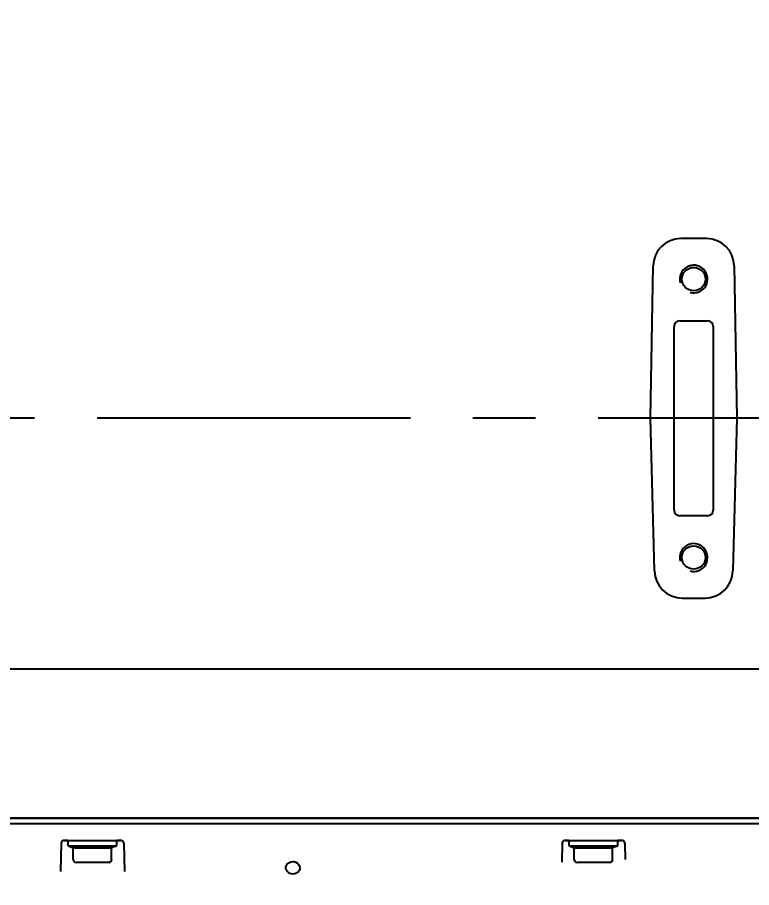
# Model space of a CAD drawing. Header units: millimetres. Extents: x 5828 to 6704, y 123 to 421.
# Drawn here: x 6599.06 to 6603.45, y 222.6 to 227.81 of the extents above; entities that cross this region are included whole.
import ezdxf

# ---------------------------------------------------------------- set-up
doc = ezdxf.new("R2010")
doc.units = ezdxf.units.MM
doc.linetypes.add('BANKLINE1', pattern=[5.5, 4, -1.5])
doc.linetypes.add('CENTER', pattern=[0.6, 0.375, -0.075, 0.075, -0.075])
doc.layers.add('00_COMPONENTS', color=7, linetype='BANKLINE1')
doc.layers.add('外形图', color=7, linetype='Continuous')
doc.styles.add('微软雅黑', font='msyh.ttc', dxfattribs={"height": 2.1})
doc.dimstyles.new('尺寸标注_1_20比例', dxfattribs={"dimtxt": 2.1, "dimasz": 1.7, "dimexe": 0.5, "dimexo": 0.4, "dimgap": 0.5, "dimtad": 1, "dimdec": 1, "dimlfac": 20, "dimdsep": 46, "dimtxsty": '微软雅黑', "dimcen": 0.09, "dimadec": 0, "dimazin": 0, "dimtp": 0.01, "dimtm": 0.01, "dimtfac": 1, "dimtdec": 1, "dimtofl": 0, "dimtmove": 0, "dimatfit": 3, "dimfxl": 1, "dimtolj": 1, "dimarcsym": 0})

# ---------------------------------------------------------------- blocks, each defined once
blk = doc.blocks.new('*D1343')
at = {"layer": '00_COMPONENTS', "color": 0, "linetype": 'ByBlock', "lineweight": -2, "ltscale": 20}
for p, q in [((6653.3579, 230.9586), (6652.3016, 230.7777)), ((6587.1377, 225.4111), (6589.1561, 225.4111))]:
    blk.add_line(p, q, dxfattribs=at)
blk.add_arc((6620.9569, 225.4111), 32.3008, 12.73149, 176.98416, dxfattribs=at)
at = {"layer": '00_COMPONENTS', "color": 0}
for points in [[(6652.1856, 232.4744), (6652.7414, 232.5847), (6652.7944, 230.8621)], [(6588.4176, 227.1179), (6588.9841, 227.103), (6588.6561, 225.4111)]]:
    blk.add_solid(points, dxfattribs=at)
at = {"layer": 'Defpoints', "color": 0}
for p in [(6633.8487, 255.0277), (6653.7522, 231.0261), (6586.7377, 225.4111), (6620.9569, 225.4111)]:
    blk.add_point(p, dxfattribs=at)
at = {"layer": '00_COMPONENTS', "color": 0, "insert": (6618.0869, 259.1808), "char_height": 2.1, "attachment_point": 5, "rotation": 4.8578, "style": '微软雅黑'}
blk.add_mtext('\\A1;-170°', dxfattribs=at)
blk = doc.blocks.new('*D1344')
at = {"layer": '00_COMPONENTS', "color": 0, "linetype": 'ByBlock', "lineweight": -2, "ltscale": 20}
for p, q in [((6589.207, 225.4111), (6588.1213, 225.4111)), ((6653.3579, 219.8635), (6652.3359, 220.0385))]:
    blk.add_line(p, q, dxfattribs=at)
blk.add_arc((6620.9569, 225.4111), 32.3356, 183.01259, 347.27176, dxfattribs=at)
at = {"layer": '00_COMPONENTS', "color": 0}
for points in [[(6588.9492, 223.7191), (6588.3827, 223.7042), (6588.6213, 225.4111)], [(6652.7758, 218.2315), (6652.22, 218.3418), (6652.8288, 219.9541)]]:
    blk.add_solid(points, dxfattribs=at)
at = {"layer": 'Defpoints', "color": 0}
for p in [(6589.607, 225.4111), (6620.9569, 225.4111), (6653.7522, 219.796), (6603.2329, 198.3657)]:
    blk.add_point(p, dxfattribs=at)
at = {"layer": '00_COMPONENTS', "color": 0, "insert": (6618.3533, 194.7765), "char_height": 2.1, "attachment_point": 5, "rotation": 355.1422, "style": '微软雅黑'}
blk.add_mtext('\\A1;+170°', dxfattribs=at)

msp = doc.modelspace()

# ---------------------------------------------------------------- linework, layer by layer
at = {"layer": '00_COMPONENTS', "linetype": 'CENTER', "ltscale": 5}
msp.add_line((6670.4113, 225.4111), (6571.5025, 225.4111), dxfattribs=at)
at = {"layer": '外形图', "linetype": 'Continuous'}
for p, q in [((6603.1845, 226.4868), (6603.0312, 226.4868)), ((6602.8487, 225.4111), (6602.8647, 226.3232)), ((6603.351, 226.3232), (6603.3669, 225.4111)), ((6603.0245, 225.9944), (6603.1912, 225.9944)), ((6602.9912, 224.861), (6602.9912, 225.9611)), ((6603.2245, 225.9611), (6603.2245, 224.861)), ((6602.8727, 224.4975), (6602.8487, 225.4111)), ((6603.3669, 225.4111), (6603.343, 224.4975)), ((6603.3737, 225.4111), (6603.3669, 225.4111)), ((6603.1912, 224.8277), (6603.0245, 224.8277)), ((6603.0392, 224.3353), (6603.1765, 224.3353)), ((6597.7507, 223.9111), (6606.7578, 223.9111)), ((6592.1475, 223.0179), (6606.3326, 223.0179)), ((6606.3316, 223.0179), (6592.1486, 223.0179)), ((6599.4546, 223.0179), (6599.4245, 223.0179)), ((6599.5912, 223.0179), (6599.5734, 223.0179)), ((6599.5912, 223.0179), (6599.8377, 223.0179)), ((6599.8377, 223.0179), (6599.7621, 223.0179)), ((6600.4962, 223.0179), (6600.492, 223.0179)), ((6602.0904, 223.0179), (6601.6586, 223.0179)), ((6602.4546, 223.0179), (6602.4245, 223.0179)), ((6602.5912, 223.0179), (6602.5734, 223.0179)), ((6602.8212, 223.0179), (6602.9681, 223.0179)), ((6592.1372, 222.9845), (6606.371, 222.9845)), ((6599.3207, 222.8683), (6599.3163, 222.6986)), ((6599.3612, 222.8845), (6599.3374, 222.8845)), ((6599.3374, 222.8845), (6599.6783, 222.8845)), ((6599.3612, 222.8845), (6599.3612, 222.8512)), ((6599.3612, 222.8845), (6599.6545, 222.8845)), ((6599.6545, 222.8512), (6599.6545, 222.8845)), ((6599.6783, 222.8845), (6599.6545, 222.8845)), ((6599.6949, 222.8683), (6599.6994, 222.6982)), ((6602.3207, 222.8683), (6602.3177, 222.7534)), ((6602.3612, 222.8845), (6602.3374, 222.8845)), ((6602.3374, 222.8845), (6602.6783, 222.8845)), ((6602.3612, 222.8845), (6602.3612, 222.8512)), ((6602.3612, 222.8845), (6602.4791, 222.8845)), ((6602.4824, 222.8845), (6602.6545, 222.8845)), ((6602.6545, 222.8512), (6602.6545, 222.8845)), ((6602.6783, 222.8845), (6602.6545, 222.8845)), ((6602.6949, 222.8683), (6602.6975, 222.7692)), ((6599.3612, 222.8512), (6599.6545, 222.8512)), ((6599.3677, 222.8488), (6599.3928, 222.8397)), ((6599.3928, 222.7695), (6599.3928, 222.8397)), ((6599.3928, 222.8397), (6599.6228, 222.8397)), ((6599.6479, 222.8488), (6599.6228, 222.8397)), ((6599.6228, 222.7695), (6599.6228, 222.8397)), ((6602.3612, 222.8512), (6602.6545, 222.8512)), ((6602.3677, 222.8488), (6602.3928, 222.8397)), ((6602.3928, 222.7695), (6602.3928, 222.8397)), ((6602.3928, 222.8397), (6602.6228, 222.8397)), ((6602.6479, 222.8488), (6602.6228, 222.8397)), ((6602.6228, 222.7695), (6602.6228, 222.8397)), ((6599.6062, 222.7529), (6599.4095, 222.7529)), ((6602.6062, 222.7529), (6602.4095, 222.7529))]:
    msp.add_line(p, q, dxfattribs=at)
for centre in [(6603.1078, 226.2444), (6603.1078, 224.5777)]:
    msp.add_circle(centre, 0.07, dxfattribs=at)
for centre, radius, start, end in [((6603.1078, 226.2444), 0.0833, 255, 195), ((6603.1078, 224.5777), 0.0833, 255, 195), ((6599.3374, 222.8679), 0.0167, 90, 178.5), ((6599.3374, 222.8679), 0.0167, 117.642, 149), ((6599.6783, 222.8679), 0.0167, 1.5, 90), ((6602.3374, 222.8679), 0.0167, 90, 178.5), ((6602.3374, 222.8679), 0.0167, 119.0624, 149), ((6602.6783, 222.8679), 0.0167, 1.5, 90), ((6602.6783, 222.8679), 0.0167, 1.5, 90), ((6599.3712, 222.8582), 0.01, 224.4437, 250), ((6599.6445, 222.8582), 0.01, 290, 315.5563), ((6602.3712, 222.8582), 0.01, 224.4437, 250), ((6602.6445, 222.8582), 0.01, 290, 315.5563), ((6599.4095, 222.7695), 0.0167, 180, 270), ((6599.6062, 222.7695), 0.0167, 270, 0), ((6602.4095, 222.7695), 0.0167, 180, 270), ((6602.6062, 222.7695), 0.0167, 270, 0)]:
    msp.add_arc(centre, radius, start, end, dxfattribs=at)
for centre, major_axis, ratio, start_param, end_param in [((6603.0314, 226.3201), (0.1169, -0.119), 0.998804, 2.365602, 3.917738), ((6603.1843, 226.3201), (-0.1169, -0.119), 0.998804, 2.365447, 3.917583), ((6603.0245, 225.961), (0.0236, -0.0236), 0.999315, 2.356537, 3.926648), ((6603.1912, 225.961), (0.0236, 0.0236), 0.999315, -0.785056, 0.785056), ((6603.0245, 224.8611), (0.0236, 0.0236), 0.999315, -3.926648, -2.356537), ((6603.1912, 224.8611), (0.0236, -0.0236), 0.999315, -0.785056, 0.785056), ((6603.0394, 224.5021), (0.1164, 0.1195), 0.998814, 2.369709, 3.913124), ((6603.1763, 224.5021), (-0.1164, 0.1195), 0.998814, 2.370062, 3.913476)]:
    msp.add_ellipse(centre, major_axis=major_axis, ratio=ratio, start_param=start_param, end_param=end_param, dxfattribs=at)
for points, knots in [([(6600.6662, 222.7186), (6600.6662, 222.7228), (6600.6693, 222.743), (6600.692, 222.7575), (6600.7078, 222.7576)], [0, 0, 0, 0, 0.210297, 1, 1, 1, 1]), ([(6600.7078, 222.7576), (6600.7141, 222.7576), (6600.7342, 222.7535), (6600.7494, 222.7329), (6600.7495, 222.719)], [0, 0, 0, 0, 0.30957, 1, 1, 1, 1]), ([(6600.7078, 222.6828), (6600.7017, 222.6828), (6600.6823, 222.6857), (6600.6662, 222.7052), (6600.6662, 222.7186)], [0, 0, 0, 0, 0.314189, 1, 1, 1, 1]), ([(6600.7495, 222.719), (6600.7495, 222.715), (6600.7465, 222.6951), (6600.7233, 222.6829), (6600.7078, 222.6828)], [0, 0, 0, 0, 0.208274, 1, 1, 1, 1])]:
    msp.add_open_spline(points, degree=3, knots=knots, dxfattribs=at)

# ---------------------------------------------------------------- dimensions: what is measured, and where the dimension line sits
at = {"layer": '00_COMPONENTS', "linetype": 'ByBlock', "ltscale": 20}
for base, p1, p2, text, picture, middle in [((6633.8487, 255.0277), (6586.7377, 225.4111), (6653.7522, 231.0261), '\\A1;-170°', '*D1343', (6618.0869, 259.1808)), ((6603.2329, 198.3657), (6589.607, 225.4111), (6653.7522, 219.796), '\\A1;+170°', '*D1344', (6618.3533, 194.7765))]:
    dim = msp.add_angular_dim_3p(base=base, center=(6620.9569, 225.4111), p1=p1, p2=p2, text=text, dimstyle='尺寸标注_1_20比例', dxfattribs=at)
    dim.commit()
    dim.dimension.update_dxf_attribs({"geometry": picture, "text_midpoint": middle})

doc.saveas('drawing.dxf')
